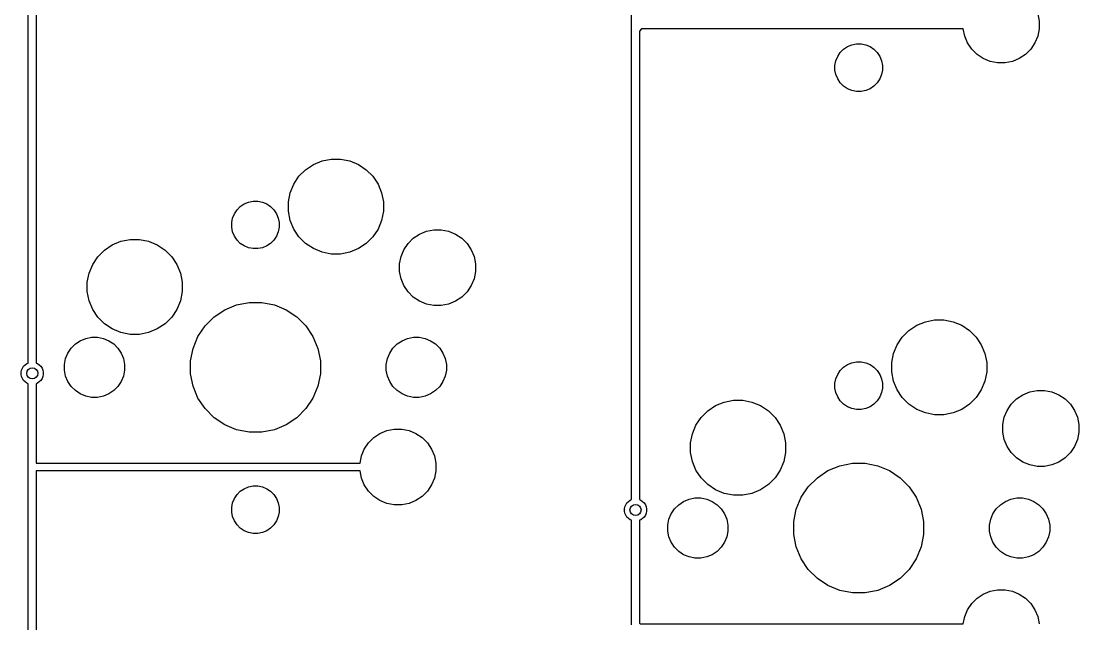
# Model space of a CAD drawing. Extents: x 70 to 347, y -163 to -55.
# Drawn here: x 153.41 to 186.81, y -112.32 to -93.28 of the extents above; entities that cross this region are included whole.
import ezdxf

# ---------------------------------------------------------------- set-up
doc = ezdxf.new("R2010")
doc.units = 0
doc.layers.add('BLACK', color=7, linetype='CONTINUOUS')

msp = doc.modelspace()

# ---------------------------------------------------------------- linework, layer by layer
at = {"layer": 'BLACK', "linetype": 'CONTINUOUS'}
for p, q in [((153.634, -104.08), (153.634, -88.233)), ((153.884, -88.4412), (153.884, -104.08)), ((172.684, -93.5294), (172.684, -90.4463)), ((185.511, -93.0462), (185.557, -93.278)), ((185.557, -93.278), (185.557, -93.5144)), ((172.683, -93.5355), (172.684, -93.5294)), ((172.684, -93.5416), (172.683, -93.5355)), ((172.684, -93.5294), (172.684, -93.5294)), ((172.684, -93.5294), (172.684, -93.5294)), ((172.684, -108.398), (172.684, -93.5416)), ((173, -93.5212), (172.934, -93.5873)), ((172.934, -93.5873), (172.934, -108.398)), ((183.159, -93.5212), (173, -93.5212)), ((183.204, -93.7462), (183.159, -93.5212)), ((183.294, -93.9646), (183.204, -93.7462)), ((185.511, -93.7462), (185.421, -93.9646)), ((185.557, -93.5144), (185.511, -93.7462)), ((179.275, -94.2681), (179.379, -94.1636)), ((179.379, -94.1636), (179.502, -94.0816)), ((179.502, -94.0816), (179.639, -94.025)), ((179.639, -94.025), (179.784, -93.9962)), ((179.784, -93.9962), (179.931, -93.9962)), ((179.931, -93.9962), (180.076, -94.025)), ((180.076, -94.025), (180.213, -94.0816)), ((180.213, -94.0816), (180.335, -94.1636)), ((180.335, -94.1636), (180.44, -94.2681)), ((183.425, -94.1612), (183.294, -93.9646)), ((183.592, -94.3283), (183.425, -94.1612)), ((185.289, -94.1612), (185.122, -94.3283)), ((185.421, -93.9646), (185.289, -94.1612)), ((179.136, -94.5274), (179.193, -94.3909)), ((179.193, -94.3909), (179.275, -94.2681)), ((180.44, -94.2681), (180.522, -94.3909)), ((180.522, -94.3909), (180.579, -94.5274)), ((183.789, -94.4596), (183.592, -94.3283)), ((184.007, -94.5501), (183.789, -94.4596)), ((184.926, -94.4596), (184.707, -94.5501)), ((185.122, -94.3283), (184.926, -94.4596)), ((179.107, -94.6723), (179.136, -94.5274)), ((179.107, -94.8201), (179.107, -94.6723)), ((179.136, -94.965), (179.107, -94.8201)), ((180.579, -94.5274), (180.607, -94.6723)), ((180.607, -94.8201), (180.579, -94.965)), ((180.607, -94.6723), (180.607, -94.8201)), ((184.239, -94.5962), (184.007, -94.5501)), ((184.476, -94.5962), (184.239, -94.5962)), ((184.707, -94.5501), (184.476, -94.5962)), ((179.193, -95.1015), (179.136, -94.965)), ((179.275, -95.2243), (179.193, -95.1015)), ((180.522, -95.1015), (180.44, -95.2243)), ((180.579, -94.965), (180.522, -95.1015)), ((179.379, -95.3288), (179.275, -95.2243)), ((179.502, -95.4108), (179.379, -95.3288)), ((179.639, -95.4674), (179.502, -95.4108)), ((179.784, -95.4962), (179.639, -95.4674)), ((179.931, -95.4962), (179.784, -95.4962)), ((180.076, -95.4674), (179.931, -95.4962)), ((180.213, -95.4108), (180.076, -95.4674)), ((180.335, -95.3288), (180.213, -95.4108)), ((180.44, -95.2243), (180.335, -95.3288)), ((162.391, -97.9711), (162.637, -97.8069)), ((162.637, -97.8069), (162.91, -97.6938)), ((162.91, -97.6938), (163.2, -97.6362)), ((163.2, -97.6362), (163.495, -97.6362)), ((163.495, -97.6362), (163.785, -97.6938)), ((163.785, -97.6938), (164.058, -97.8069)), ((164.058, -97.8069), (164.304, -97.9711)), ((162.018, -98.4257), (162.182, -98.18)), ((162.182, -98.18), (162.391, -97.9711)), ((164.304, -97.9711), (164.513, -98.18)), ((164.513, -98.18), (164.677, -98.4257)), ((161.905, -98.6987), (162.018, -98.4257)), ((164.677, -98.4257), (164.79, -98.6987)), ((161.847, -98.9885), (161.905, -98.6987)), ((164.79, -98.6987), (164.847, -98.9885)), ((160.225, -99.2381), (160.329, -99.1336)), ((160.329, -99.1336), (160.452, -99.0516)), ((160.452, -99.0516), (160.589, -98.995)), ((160.589, -98.995), (160.734, -98.9662)), ((160.734, -98.9662), (160.881, -98.9662)), ((160.881, -98.9662), (161.026, -98.995)), ((161.026, -98.995), (161.163, -99.0516)), ((161.163, -99.0516), (161.285, -99.1336)), ((161.285, -99.1336), (161.39, -99.2381)), ((161.847, -99.2839), (161.847, -98.9885)), ((164.847, -98.9885), (164.847, -99.2839)), ((160.057, -99.6423), (160.086, -99.4974)), ((160.086, -99.4974), (160.143, -99.3609)), ((160.143, -99.3609), (160.225, -99.2381)), ((161.39, -99.2381), (161.472, -99.3609)), ((161.472, -99.3609), (161.529, -99.4974)), ((161.529, -99.4974), (161.557, -99.6423)), ((161.905, -99.5737), (161.847, -99.2839)), ((164.847, -99.2839), (164.79, -99.5737)), ((160.057, -99.7901), (160.057, -99.6423)), ((160.086, -99.935), (160.057, -99.7901)), ((161.557, -99.7901), (161.529, -99.935)), ((161.557, -99.6423), (161.557, -99.7901)), ((162.018, -99.8467), (161.905, -99.5737)), ((162.182, -100.092), (162.018, -99.8467)), ((164.677, -99.8467), (164.513, -100.092)), ((164.79, -99.5737), (164.677, -99.8467)), ((156.56, -100.234), (156.85, -100.176)), ((156.85, -100.176), (157.145, -100.176)), ((157.145, -100.176), (157.435, -100.234)), ((160.143, -100.071), (160.086, -99.935)), ((160.225, -100.194), (160.143, -100.071)), ((161.472, -100.071), (161.39, -100.194)), ((161.529, -99.935), (161.472, -100.071)), ((162.391, -100.301), (162.182, -100.092)), ((164.513, -100.092), (164.304, -100.301)), ((165.625, -100.301), (165.792, -100.134)), ((165.792, -100.134), (165.989, -100.003)), ((165.989, -100.003), (166.207, -99.9123)), ((166.207, -99.9123), (166.439, -99.8662)), ((166.439, -99.8662), (166.676, -99.8662)), ((166.676, -99.8662), (166.907, -99.9123)), ((166.907, -99.9123), (167.126, -100.003)), ((167.126, -100.003), (167.322, -100.134)), ((167.322, -100.134), (167.489, -100.301)), ((155.832, -100.72), (156.041, -100.511)), ((156.041, -100.511), (156.287, -100.347)), ((156.287, -100.347), (156.56, -100.234)), ((157.435, -100.234), (157.708, -100.347)), ((157.708, -100.347), (157.954, -100.511)), ((157.954, -100.511), (158.163, -100.72)), ((160.329, -100.299), (160.225, -100.194)), ((160.452, -100.381), (160.329, -100.299)), ((160.589, -100.437), (160.452, -100.381)), ((160.734, -100.466), (160.589, -100.437)), ((160.881, -100.466), (160.734, -100.466)), ((161.026, -100.437), (160.881, -100.466)), ((161.163, -100.381), (161.026, -100.437)), ((161.285, -100.299), (161.163, -100.381)), ((161.39, -100.194), (161.285, -100.299)), ((162.637, -100.465), (162.391, -100.301)), ((162.91, -100.579), (162.637, -100.465)), ((164.058, -100.465), (163.785, -100.579)), ((164.304, -100.301), (164.058, -100.465)), ((165.404, -100.716), (165.494, -100.498)), ((165.494, -100.498), (165.625, -100.301)), ((167.489, -100.301), (167.621, -100.498)), ((167.621, -100.498), (167.711, -100.716)), ((155.668, -100.966), (155.832, -100.72)), ((158.163, -100.72), (158.327, -100.966)), ((163.2, -100.636), (162.91, -100.579)), ((163.495, -100.636), (163.2, -100.636)), ((163.785, -100.579), (163.495, -100.636)), ((165.357, -100.948), (165.404, -100.716)), ((167.711, -100.716), (167.757, -100.948)), ((155.555, -101.239), (155.668, -100.966)), ((158.327, -100.966), (158.44, -101.239)), ((165.357, -101.184), (165.357, -100.948)), ((165.404, -101.416), (165.357, -101.184)), ((167.757, -101.184), (167.711, -101.416)), ((167.757, -100.948), (167.757, -101.184)), ((155.497, -101.528), (155.555, -101.239)), ((155.497, -101.824), (155.497, -101.528)), ((158.44, -101.239), (158.497, -101.528)), ((158.497, -101.528), (158.497, -101.824)), ((165.494, -101.635), (165.404, -101.416)), ((167.711, -101.416), (167.621, -101.635)), ((155.555, -102.114), (155.497, -101.824)), ((158.497, -101.824), (158.44, -102.114)), ((165.625, -101.831), (165.494, -101.635)), ((165.792, -101.998), (165.625, -101.831)), ((167.489, -101.831), (167.322, -101.998)), ((167.621, -101.635), (167.489, -101.831)), ((155.668, -102.387), (155.555, -102.114)), ((158.44, -102.114), (158.327, -102.387)), ((160.209, -102.245), (160.605, -102.166)), ((160.605, -102.166), (161.009, -102.166)), ((161.009, -102.166), (161.405, -102.245)), ((165.989, -102.13), (165.792, -101.998)), ((166.207, -102.22), (165.989, -102.13)), ((167.126, -102.13), (166.907, -102.22)), ((167.322, -101.998), (167.126, -102.13)), ((155.832, -102.632), (155.668, -102.387)), ((158.327, -102.387), (158.163, -102.632)), ((159.501, -102.624), (159.836, -102.4)), ((159.836, -102.4), (160.209, -102.245)), ((161.405, -102.245), (161.778, -102.4)), ((161.778, -102.4), (162.114, -102.624)), ((166.439, -102.266), (166.207, -102.22)), ((166.676, -102.266), (166.439, -102.266)), ((166.907, -102.22), (166.676, -102.266)), ((156.041, -102.841), (155.832, -102.632)), ((156.287, -103.005), (156.041, -102.841)), ((157.954, -102.841), (157.708, -103.005)), ((158.163, -102.632), (157.954, -102.841)), ((159.215, -102.909), (159.501, -102.624)), ((162.114, -102.624), (162.4, -102.909)), ((181.687, -102.887), (181.96, -102.774)), ((181.96, -102.774), (182.25, -102.716)), ((182.25, -102.716), (182.545, -102.716)), ((182.545, -102.716), (182.835, -102.774)), ((182.835, -102.774), (183.108, -102.887)), ((156.56, -103.119), (156.287, -103.005)), ((156.85, -103.176), (156.56, -103.119)), ((157.145, -103.176), (156.85, -103.176)), ((157.435, -103.119), (157.145, -103.176)), ((157.708, -103.005), (157.435, -103.119)), ((158.991, -103.245), (159.215, -102.909)), ((162.4, -102.909), (162.624, -103.245)), ((181.232, -103.26), (181.441, -103.051)), ((181.441, -103.051), (181.687, -102.887)), ((183.108, -102.887), (183.354, -103.051)), ((183.354, -103.051), (183.563, -103.26)), ((154.989, -103.611), (155.122, -103.478)), ((155.122, -103.478), (155.277, -103.374)), ((155.277, -103.374), (155.45, -103.303)), ((155.45, -103.303), (155.634, -103.266)), ((155.634, -103.266), (155.821, -103.266)), ((155.821, -103.266), (156.004, -103.303)), ((156.004, -103.303), (156.177, -103.374)), ((156.177, -103.374), (156.333, -103.478)), ((156.333, -103.478), (156.465, -103.611)), ((158.836, -103.618), (158.991, -103.245)), ((162.624, -103.245), (162.779, -103.618)), ((165.149, -103.611), (165.282, -103.478)), ((165.282, -103.478), (165.437, -103.374)), ((165.437, -103.374), (165.61, -103.303)), ((165.61, -103.303), (165.794, -103.266)), ((165.794, -103.266), (165.981, -103.266)), ((165.981, -103.266), (166.164, -103.303)), ((166.164, -103.303), (166.337, -103.374)), ((166.337, -103.374), (166.493, -103.478)), ((166.493, -103.478), (166.625, -103.611)), ((180.955, -103.779), (181.068, -103.506)), ((181.068, -103.506), (181.232, -103.26)), ((183.563, -103.26), (183.727, -103.506)), ((183.727, -103.506), (183.84, -103.779)), ((154.814, -103.939), (154.886, -103.766)), ((154.886, -103.766), (154.989, -103.611)), ((156.465, -103.611), (156.569, -103.766)), ((156.569, -103.766), (156.641, -103.939)), ((158.757, -104.014), (158.836, -103.618)), ((162.779, -103.618), (162.857, -104.014)), ((164.974, -103.939), (165.046, -103.766)), ((165.046, -103.766), (165.149, -103.611)), ((166.625, -103.611), (166.729, -103.766)), ((166.729, -103.766), (166.801, -103.939)), ((180.897, -104.068), (180.955, -103.779)), ((183.84, -103.779), (183.897, -104.068)), ((153.449, -104.241), (153.487, -104.184)), ((153.487, -104.184), (153.536, -104.135)), ((153.536, -104.135), (153.593, -104.097)), ((153.593, -104.097), (153.634, -104.08)), ((153.884, -104.08), (153.925, -104.097)), ((153.925, -104.097), (153.982, -104.135)), ((153.982, -104.135), (154.031, -104.184)), ((154.031, -104.184), (154.069, -104.241)), ((154.777, -104.123), (154.814, -103.939)), ((154.777, -104.31), (154.777, -104.123)), ((156.641, -103.939), (156.677, -104.123)), ((156.677, -104.123), (156.677, -104.31)), ((158.757, -104.418), (158.757, -104.014)), ((162.857, -104.014), (162.857, -104.418)), ((164.937, -104.123), (164.974, -103.939)), ((164.937, -104.31), (164.937, -104.123)), ((166.801, -103.939), (166.837, -104.123)), ((166.837, -104.123), (166.837, -104.31)), ((179.379, -104.214), (179.502, -104.132)), ((179.502, -104.132), (179.639, -104.075)), ((179.639, -104.075), (179.784, -104.046)), ((179.784, -104.046), (179.931, -104.046)), ((179.931, -104.046), (180.076, -104.075)), ((180.076, -104.075), (180.213, -104.132)), ((180.213, -104.132), (180.335, -104.214)), ((180.897, -104.364), (180.897, -104.068)), ((183.897, -104.068), (183.897, -104.364)), ((153.409, -104.372), (153.422, -104.305)), ((153.409, -104.441), (153.409, -104.372)), ((153.422, -104.509), (153.409, -104.441)), ((153.422, -104.305), (153.449, -104.241)), ((153.449, -104.572), (153.422, -104.509)), ((154.069, -104.241), (154.095, -104.305)), ((154.095, -104.509), (154.069, -104.572)), ((154.095, -104.305), (154.109, -104.372)), ((154.109, -104.441), (154.095, -104.509)), ((154.109, -104.372), (154.109, -104.441)), ((154.814, -104.493), (154.777, -104.31)), ((154.886, -104.666), (154.814, -104.493)), ((156.641, -104.493), (156.569, -104.666)), ((156.677, -104.31), (156.641, -104.493)), ((158.836, -104.814), (158.757, -104.418)), ((162.857, -104.418), (162.779, -104.814)), ((164.974, -104.493), (164.937, -104.31)), ((165.046, -104.666), (164.974, -104.493)), ((166.801, -104.493), (166.729, -104.666)), ((166.837, -104.31), (166.801, -104.493)), ((179.136, -104.577), (179.193, -104.441)), ((179.193, -104.441), (179.275, -104.318)), ((179.275, -104.318), (179.379, -104.214)), ((180.335, -104.214), (180.44, -104.318)), ((180.44, -104.318), (180.522, -104.441)), ((180.522, -104.441), (180.579, -104.577)), ((180.955, -104.654), (180.897, -104.364)), ((183.897, -104.364), (183.84, -104.654)), ((153.487, -104.63), (153.449, -104.572)), ((153.536, -104.679), (153.487, -104.63)), ((153.593, -104.717), (153.536, -104.679)), ((153.634, -104.734), (153.593, -104.717)), ((153.634, -107.372), (153.634, -104.734)), ((153.925, -104.717), (153.884, -104.734)), ((153.884, -104.734), (153.884, -107.241)), ((153.982, -104.679), (153.925, -104.717)), ((154.031, -104.63), (153.982, -104.679)), ((154.069, -104.572), (154.031, -104.63)), ((154.989, -104.822), (154.886, -104.666)), ((155.122, -104.954), (154.989, -104.822)), ((156.465, -104.822), (156.333, -104.954)), ((156.569, -104.666), (156.465, -104.822)), ((158.991, -105.187), (158.836, -104.814)), ((162.779, -104.814), (162.624, -105.187)), ((165.149, -104.822), (165.046, -104.666)), ((165.282, -104.954), (165.149, -104.822)), ((166.625, -104.822), (166.493, -104.954)), ((166.729, -104.666), (166.625, -104.822)), ((179.107, -104.722), (179.136, -104.577)), ((179.107, -104.87), (179.107, -104.722)), ((180.579, -104.577), (180.607, -104.722)), ((180.607, -104.722), (180.607, -104.87)), ((181.068, -104.927), (180.955, -104.654)), ((183.84, -104.654), (183.727, -104.927)), ((155.277, -105.058), (155.122, -104.954)), ((155.45, -105.13), (155.277, -105.058)), ((155.634, -105.166), (155.45, -105.13)), ((155.821, -105.166), (155.634, -105.166)), ((156.004, -105.13), (155.821, -105.166)), ((156.177, -105.058), (156.004, -105.13)), ((156.333, -104.954), (156.177, -105.058)), ((159.215, -105.523), (158.991, -105.187)), ((162.624, -105.187), (162.4, -105.523)), ((165.437, -105.058), (165.282, -104.954)), ((165.61, -105.13), (165.437, -105.058)), ((165.794, -105.166), (165.61, -105.13)), ((165.981, -105.166), (165.794, -105.166)), ((166.164, -105.13), (165.981, -105.166)), ((166.337, -105.058), (166.164, -105.13)), ((166.493, -104.954), (166.337, -105.058)), ((179.136, -105.015), (179.107, -104.87)), ((179.193, -105.151), (179.136, -105.015)), ((179.275, -105.274), (179.193, -105.151)), ((180.522, -105.151), (180.44, -105.274)), ((180.579, -105.015), (180.522, -105.151)), ((180.607, -104.87), (180.579, -105.015)), ((181.232, -105.172), (181.068, -104.927)), ((181.441, -105.381), (181.232, -105.172)), ((183.563, -105.172), (183.354, -105.381)), ((183.727, -104.927), (183.563, -105.172)), ((184.842, -105.214), (185.039, -105.083)), ((185.039, -105.083), (185.257, -104.992)), ((185.257, -104.992), (185.489, -104.946)), ((185.489, -104.946), (185.726, -104.946)), ((185.726, -104.946), (185.957, -104.992)), ((185.957, -104.992), (186.176, -105.083)), ((186.176, -105.083), (186.372, -105.214)), ((159.501, -105.809), (159.215, -105.523)), ((162.4, -105.523), (162.114, -105.809)), ((175.091, -105.591), (175.337, -105.427)), ((175.337, -105.427), (175.61, -105.314)), ((175.61, -105.314), (175.9, -105.256)), ((175.9, -105.256), (176.195, -105.256)), ((176.195, -105.256), (176.485, -105.314)), ((176.485, -105.314), (176.758, -105.427)), ((176.758, -105.427), (177.004, -105.591)), ((179.379, -105.379), (179.275, -105.274)), ((179.502, -105.461), (179.379, -105.379)), ((179.639, -105.517), (179.502, -105.461)), ((179.784, -105.546), (179.639, -105.517)), ((180.076, -105.517), (179.931, -105.546)), ((180.213, -105.461), (180.076, -105.517)), ((180.335, -105.379), (180.213, -105.461)), ((180.44, -105.274), (180.335, -105.379)), ((181.687, -105.545), (181.441, -105.381)), ((183.354, -105.381), (183.108, -105.545)), ((184.544, -105.578), (184.675, -105.381)), ((184.675, -105.381), (184.842, -105.214)), ((186.372, -105.214), (186.539, -105.381)), ((186.539, -105.381), (186.671, -105.578)), ((159.836, -106.033), (159.501, -105.809)), ((162.114, -105.809), (161.778, -106.033)), ((174.718, -106.046), (174.882, -105.8)), ((174.882, -105.8), (175.091, -105.591)), ((177.004, -105.591), (177.213, -105.8)), ((177.213, -105.8), (177.377, -106.046)), ((179.931, -105.546), (179.784, -105.546)), ((181.96, -105.659), (181.687, -105.545)), ((182.25, -105.716), (181.96, -105.659)), ((182.545, -105.716), (182.25, -105.716)), ((182.835, -105.659), (182.545, -105.716)), ((183.108, -105.545), (182.835, -105.659)), ((184.407, -106.028), (184.454, -105.796)), ((184.454, -105.796), (184.544, -105.578)), ((186.671, -105.578), (186.761, -105.796)), ((186.761, -105.796), (186.807, -106.028)), ((160.209, -106.187), (159.836, -106.033)), ((160.605, -106.266), (160.209, -106.187)), ((161.405, -106.187), (161.009, -106.266)), ((161.778, -106.033), (161.405, -106.187)), ((164.957, -106.212), (165.189, -106.166)), ((165.189, -106.166), (165.426, -106.166)), ((165.426, -106.166), (165.657, -106.212)), ((174.605, -106.319), (174.718, -106.046)), ((177.377, -106.046), (177.49, -106.319)), ((184.407, -106.264), (184.407, -106.028)), ((186.807, -106.028), (186.807, -106.264)), ((161.009, -106.266), (160.605, -106.266)), ((164.375, -106.601), (164.542, -106.434)), ((164.542, -106.434), (164.739, -106.303)), ((164.739, -106.303), (164.957, -106.212)), ((165.657, -106.212), (165.876, -106.303)), ((165.876, -106.303), (166.072, -106.434)), ((166.072, -106.434), (166.239, -106.601)), ((174.547, -106.608), (174.605, -106.319)), ((177.49, -106.319), (177.547, -106.608)), ((184.454, -106.496), (184.407, -106.264)), ((184.544, -106.715), (184.454, -106.496)), ((186.761, -106.496), (186.671, -106.715)), ((186.807, -106.264), (186.761, -106.496)), ((164.154, -107.016), (164.244, -106.798)), ((164.244, -106.798), (164.375, -106.601)), ((166.239, -106.601), (166.371, -106.798)), ((166.371, -106.798), (166.461, -107.016)), ((174.547, -106.904), (174.547, -106.608)), ((177.547, -106.608), (177.547, -106.904)), ((184.675, -106.911), (184.544, -106.715)), ((186.671, -106.715), (186.539, -106.911)), ((164.109, -107.241), (164.154, -107.016)), ((166.461, -107.016), (166.507, -107.248)), ((174.605, -107.194), (174.547, -106.904)), ((174.718, -107.467), (174.605, -107.194)), ((177.49, -107.194), (177.377, -107.467)), ((177.547, -106.904), (177.49, -107.194)), ((184.842, -107.078), (184.675, -106.911)), ((185.039, -107.21), (184.842, -107.078)), ((186.372, -107.078), (186.176, -107.21)), ((186.539, -106.911), (186.372, -107.078)), ((153.633, -107.379), (153.634, -107.372)), ((153.634, -107.385), (153.633, -107.379)), ((153.634, -107.372), (153.634, -107.372)), ((153.634, -107.372), (153.634, -107.372)), ((153.634, -122.622), (153.634, -107.385)), ((153.884, -107.241), (164.109, -107.241)), ((164.109, -107.491), (153.884, -107.491)), ((153.884, -107.491), (153.884, -122.622)), ((164.154, -107.716), (164.109, -107.491)), ((166.507, -107.484), (166.461, -107.716)), ((166.507, -107.248), (166.507, -107.484)), ((174.882, -107.712), (174.718, -107.467)), ((177.377, -107.467), (177.213, -107.712)), ((178.551, -107.704), (178.886, -107.48)), ((178.886, -107.48), (179.259, -107.325)), ((179.259, -107.325), (179.655, -107.246)), ((179.655, -107.246), (180.059, -107.246)), ((180.059, -107.246), (180.455, -107.325)), ((180.455, -107.325), (180.828, -107.48)), ((180.828, -107.48), (181.164, -107.704)), ((185.257, -107.3), (185.039, -107.21)), ((185.489, -107.346), (185.257, -107.3)), ((185.726, -107.346), (185.489, -107.346)), ((185.957, -107.3), (185.726, -107.346)), ((186.176, -107.21), (185.957, -107.3)), ((164.244, -107.935), (164.154, -107.716)), ((166.461, -107.716), (166.371, -107.935)), ((175.091, -107.921), (174.882, -107.712)), ((177.213, -107.712), (177.004, -107.921)), ((178.265, -107.989), (178.551, -107.704)), ((181.164, -107.704), (181.45, -107.989)), ((160.225, -108.238), (160.329, -108.134)), ((160.329, -108.134), (160.452, -108.052)), ((160.452, -108.052), (160.589, -107.995)), ((160.589, -107.995), (160.734, -107.966)), ((160.734, -107.966), (160.881, -107.966)), ((160.881, -107.966), (161.026, -107.995)), ((161.026, -107.995), (161.163, -108.052)), ((161.163, -108.052), (161.285, -108.134)), ((161.285, -108.134), (161.39, -108.238)), ((164.375, -108.131), (164.244, -107.935)), ((164.542, -108.298), (164.375, -108.131)), ((166.239, -108.131), (166.072, -108.298)), ((166.371, -107.935), (166.239, -108.131)), ((175.337, -108.085), (175.091, -107.921)), ((175.61, -108.199), (175.337, -108.085)), ((175.9, -108.256), (175.61, -108.199)), ((176.485, -108.199), (176.195, -108.256)), ((176.758, -108.085), (176.485, -108.199)), ((177.004, -107.921), (176.758, -108.085)), ((178.041, -108.325), (178.265, -107.989)), ((181.45, -107.989), (181.674, -108.325)), ((160.057, -108.642), (160.086, -108.497)), ((160.086, -108.497), (160.143, -108.361)), ((160.143, -108.361), (160.225, -108.238)), ((161.39, -108.238), (161.472, -108.361)), ((161.472, -108.361), (161.529, -108.497)), ((161.529, -108.497), (161.557, -108.642)), ((164.739, -108.43), (164.542, -108.298)), ((164.957, -108.52), (164.739, -108.43)), ((165.189, -108.566), (164.957, -108.52)), ((165.657, -108.52), (165.426, -108.566)), ((165.876, -108.43), (165.657, -108.52)), ((166.072, -108.298), (165.876, -108.43)), ((172.499, -108.559), (172.537, -108.502)), ((172.537, -108.502), (172.586, -108.453)), ((172.586, -108.453), (172.643, -108.415)), ((172.643, -108.415), (172.684, -108.398)), ((172.934, -108.398), (172.975, -108.415)), ((172.975, -108.415), (173.032, -108.453)), ((173.032, -108.453), (173.081, -108.502)), ((173.081, -108.502), (173.119, -108.559)), ((174.172, -108.558), (174.327, -108.454)), ((174.327, -108.454), (174.5, -108.383)), ((174.5, -108.383), (174.684, -108.346)), ((174.684, -108.346), (174.871, -108.346)), ((174.871, -108.346), (175.055, -108.383)), ((175.055, -108.383), (175.227, -108.454)), ((175.227, -108.454), (175.383, -108.558)), ((176.195, -108.256), (175.9, -108.256)), ((177.886, -108.698), (178.041, -108.325)), ((181.674, -108.325), (181.829, -108.698)), ((184.332, -108.558), (184.487, -108.454)), ((184.487, -108.454), (184.66, -108.383)), ((184.66, -108.383), (184.844, -108.346)), ((184.844, -108.346), (185.031, -108.346)), ((185.031, -108.346), (185.215, -108.383)), ((185.215, -108.383), (185.387, -108.454)), ((185.387, -108.454), (185.543, -108.558)), ((160.057, -108.79), (160.057, -108.642)), ((160.086, -108.935), (160.057, -108.79)), ((161.557, -108.79), (161.529, -108.935)), ((161.557, -108.642), (161.557, -108.79)), ((165.426, -108.566), (165.189, -108.566)), ((172.459, -108.69), (172.472, -108.623)), ((172.459, -108.759), (172.459, -108.69)), ((172.472, -108.827), (172.459, -108.759)), ((172.472, -108.623), (172.499, -108.559)), ((172.499, -108.89), (172.472, -108.827)), ((173.119, -108.559), (173.145, -108.623)), ((173.145, -108.827), (173.119, -108.89)), ((173.145, -108.623), (173.159, -108.69)), ((173.159, -108.759), (173.145, -108.827)), ((173.159, -108.69), (173.159, -108.759)), ((173.864, -109.019), (173.936, -108.846)), ((173.936, -108.846), (174.039, -108.691)), ((174.039, -108.691), (174.172, -108.558)), ((175.383, -108.558), (175.515, -108.691)), ((175.515, -108.691), (175.619, -108.846)), ((175.619, -108.846), (175.691, -109.019)), ((177.807, -109.094), (177.886, -108.698)), ((181.829, -108.698), (181.907, -109.094)), ((184.024, -109.019), (184.096, -108.846)), ((184.096, -108.846), (184.199, -108.691)), ((184.199, -108.691), (184.332, -108.558)), ((185.543, -108.558), (185.675, -108.691)), ((185.675, -108.691), (185.779, -108.846)), ((185.779, -108.846), (185.851, -109.019)), ((160.143, -109.071), (160.086, -108.935)), ((160.225, -109.194), (160.143, -109.071)), ((160.329, -109.299), (160.225, -109.194)), ((161.39, -109.194), (161.285, -109.299)), ((161.472, -109.071), (161.39, -109.194)), ((161.529, -108.935), (161.472, -109.071)), ((172.537, -108.948), (172.499, -108.89)), ((172.586, -108.997), (172.537, -108.948)), ((172.643, -109.035), (172.586, -108.997)), ((172.684, -109.052), (172.643, -109.035)), ((172.684, -112.351), (172.684, -109.052)), ((172.975, -109.035), (172.934, -109.052)), ((172.934, -109.052), (172.934, -112.305)), ((173.032, -108.997), (172.975, -109.035)), ((173.081, -108.948), (173.032, -108.997)), ((173.119, -108.89), (173.081, -108.948)), ((173.827, -109.203), (173.864, -109.019)), ((173.827, -109.39), (173.827, -109.203)), ((175.691, -109.019), (175.727, -109.203)), ((175.727, -109.203), (175.727, -109.39)), ((177.807, -109.498), (177.807, -109.094)), ((181.907, -109.094), (181.907, -109.498)), ((183.987, -109.203), (184.024, -109.019)), ((183.987, -109.39), (183.987, -109.203)), ((185.851, -109.019), (185.887, -109.203)), ((185.887, -109.203), (185.887, -109.39)), ((160.452, -109.381), (160.329, -109.299)), ((160.589, -109.437), (160.452, -109.381)), ((160.734, -109.466), (160.589, -109.437)), ((160.881, -109.466), (160.734, -109.466)), ((161.026, -109.437), (160.881, -109.466)), ((161.163, -109.381), (161.026, -109.437)), ((161.285, -109.299), (161.163, -109.381)), ((173.864, -109.573), (173.827, -109.39)), ((175.727, -109.39), (175.691, -109.573)), ((177.886, -109.894), (177.807, -109.498)), ((181.907, -109.498), (181.829, -109.894)), ((184.024, -109.573), (183.987, -109.39)), ((185.887, -109.39), (185.851, -109.573)), ((173.936, -109.746), (173.864, -109.573)), ((174.039, -109.902), (173.936, -109.746)), ((175.619, -109.746), (175.515, -109.902)), ((175.691, -109.573), (175.619, -109.746)), ((184.096, -109.746), (184.024, -109.573)), ((184.199, -109.902), (184.096, -109.746)), ((185.779, -109.746), (185.675, -109.902)), ((185.851, -109.573), (185.779, -109.746)), ((174.172, -110.034), (174.039, -109.902)), ((174.327, -110.138), (174.172, -110.034)), ((174.5, -110.21), (174.327, -110.138)), ((174.684, -110.246), (174.5, -110.21)), ((175.055, -110.21), (174.871, -110.246)), ((175.227, -110.138), (175.055, -110.21)), ((175.383, -110.034), (175.227, -110.138)), ((175.515, -109.902), (175.383, -110.034)), ((178.041, -110.267), (177.886, -109.894)), ((181.829, -109.894), (181.674, -110.267)), ((184.332, -110.034), (184.199, -109.902)), ((184.487, -110.138), (184.332, -110.034)), ((184.66, -110.21), (184.487, -110.138)), ((184.844, -110.246), (184.66, -110.21)), ((185.215, -110.21), (185.031, -110.246)), ((185.387, -110.138), (185.215, -110.21)), ((185.543, -110.034), (185.387, -110.138)), ((185.675, -109.902), (185.543, -110.034)), ((174.871, -110.246), (174.684, -110.246)), ((178.265, -110.603), (178.041, -110.267)), ((181.674, -110.267), (181.45, -110.603)), ((185.031, -110.246), (184.844, -110.246)), ((178.551, -110.889), (178.265, -110.603)), ((181.45, -110.603), (181.164, -110.889)), ((178.886, -111.113), (178.551, -110.889)), ((179.259, -111.267), (178.886, -111.113)), ((180.828, -111.113), (180.455, -111.267)), ((181.164, -110.889), (180.828, -111.113)), ((179.655, -111.346), (179.259, -111.267)), ((180.059, -111.346), (179.655, -111.346)), ((180.455, -111.267), (180.059, -111.346)), ((183.425, -111.681), (183.592, -111.514)), ((183.592, -111.514), (183.789, -111.383)), ((183.789, -111.383), (184.007, -111.292)), ((184.007, -111.292), (184.239, -111.246)), ((184.239, -111.246), (184.476, -111.246)), ((184.476, -111.246), (184.707, -111.292)), ((184.707, -111.292), (184.926, -111.383)), ((184.926, -111.383), (185.122, -111.514)), ((185.122, -111.514), (185.289, -111.681)), ((183.204, -112.096), (183.294, -111.878)), ((183.294, -111.878), (183.425, -111.681)), ((185.289, -111.681), (185.421, -111.878)), ((185.421, -111.878), (185.511, -112.096)), ((183.159, -112.321), (183.204, -112.096)), ((185.511, -112.096), (185.557, -112.328)), ((172.934, -112.305), (172.95, -112.321)), ((172.95, -112.321), (183.159, -112.321))]:
    msp.add_line(p, q, dxfattribs=at)
at = {"layer": 'BLACK'}
for centre in [(153.759, -104.407), (172.809, -108.725)]:
    msp.add_circle(centre, 0.175, dxfattribs=at)

doc.saveas('drawing.dxf')
